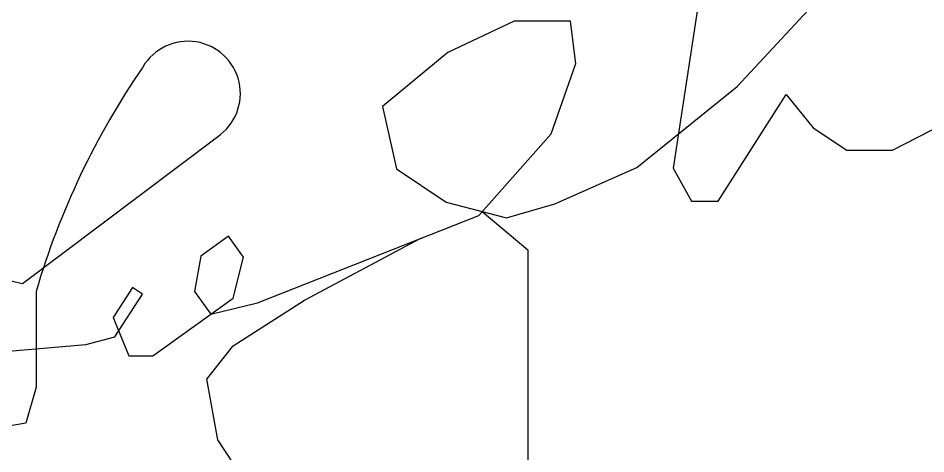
# Model space of a CAD drawing. Header units: millimetres. Extents: x 806395 to 2097197, y -233789 to 193681.
# Drawn here: x 2082538 to 2083259, y -142478 to -142132 of the extents above; entities that cross this region are included whole.
import ezdxf

# ---------------------------------------------------------------- set-up
doc = ezdxf.new("R2010")
doc.units = ezdxf.units.MM

# ---------------------------------------------------------------- blocks, each defined once
blk = doc.blocks.new('ntnntyht')
at = {"color": 7, "lineweight": 30}
blk.add_lwpolyline([(1988203.39, -47279.54), (1988258.84, -47292.33), (1988420.56, -47170.51, 1.24964), (1988358.72, -47112.55, 0.079258), (1988270.22, -47298.72), (1988270.22, -47378.29), (1988261.69, -47408.12), (1988195.57, -47419.49)], format="xyb", dxfattribs=at)
for points in [[(1988205.53, -47352), (1988311.45, -47342.77), (1988335.47, -47336.6), (1988358.34, -47300.93), (1988350.09, -47295.64), (1988334.25, -47320.34), (1988347.18, -47352.21), (1988366.98, -47352.21), (1988433.71, -47304.27), (1988442.19, -47270.4), (1988429.7, -47253.02), (1988406.72, -47269.53), (1988401.6, -47298.92), (1988415.12, -47317.63), (1988453.78, -47308.28), (1988637.27, -47235.72), (1988697.18, -47168), (1988717.87, -47109.55), (1988713.44, -47074.48), (1988666.71, -47074.48), (1988611.59, -47100.48), (1988557.51, -47145.21), (1988569.15, -47197.09), (1988610.32, -47224.81), (1988660.34, -47237.61), (1988700.42, -47226.16), (1988768.47, -47195.99), (1988851.48, -47128.76), (1988950.96, -47021.48)], [(1988834.31, -46960.69), (1988809.26, -47125.9), (1988798.54, -47196.59), (1988813.56, -47223.88), (1988835.74, -47223.88), (1988865.8, -47176.68), (1988892.05, -47135.44), (1988914.46, -47163.09), (1988942.37, -47181.68), (1988980.3, -47181.68), (1989033.73, -47154.29)]]:
    blk.add_lwpolyline(points, dxfattribs=at)
at = {"lineweight": 30}
blk.add_lwpolyline([(1988640.16, -47232.45), (1988677.85, -47264.38), (1988677.85, -47306.63), (1988677.85, -47366.36), (1988677.85, -47442.28), (1988664.73, -47484.53), (1988641.41, -47513.67), (1988599.13, -47550.09), (1988539.36, -47550.09), (1988491.25, -47528.97), (1988454.81, -47473.61), (1988420.8, -47421.94), (1988411.8, -47371.63), (1988433.67, -47343.94), (1988492.71, -47306.07), (1988589.26, -47254.7)], dxfattribs=at)

msp = doc.modelspace()

# ---------------------------------------------------------------- block references
at = {"color": 3, "xscale": 0.9573202276254527, "yscale": 0.9573202276254527, "zscale": 0.9573202276254527}
msp.add_blockref('ntnntyht', (179141.232, -97069.001), dxfattribs=at)

doc.saveas('drawing.dxf')
